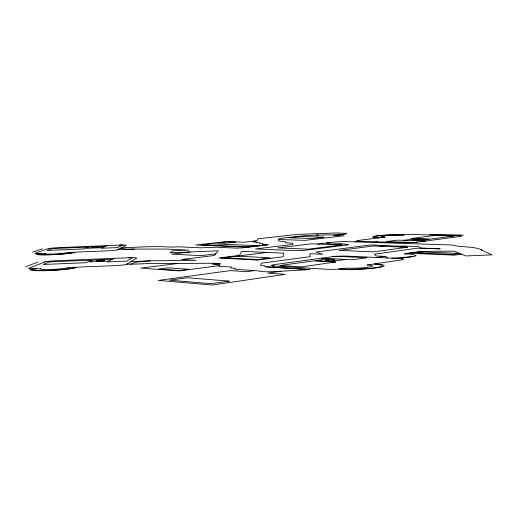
<?xml version="1.0" encoding="UTF-8"?>
<svg xmlns="http://www.w3.org/2000/svg" width="518" height="518" viewBox="0 0 518 518"><rect width="100%" height="100%" fill="white"/><g stroke="black" fill="none" stroke-linecap="round" stroke-linejoin="round"><path stroke-width="0.78" d="M345.5 233.346L346.73 233.683L343.958 234.253A10.528 0.732 -2.2 0 1 328.263 234.842L306.539 235.437L278.988 238.558L278.58 240.98L285.573 241.757L285.489 242.858L292.774 243.123L292.799 244.444L255.452 248.931L293.538 250.576L304.409 250.369L348.465 244.774L345.584 244.677L345.234 244.075L337.587 243.829A11.83 0.926 -2.2 0 1 327.674 243.641A11.83 0.926 -2.2 0 1 329.299 242.631L330.063 242.534A11.83 0.926 -2.2 0 1 332.796 242.269L342.56 241.479L452.402 245.027C461.959 247.831 472.597 245.759 481.941 249.974L481.371 250L492.1 254.856L465.792 255.97L454.163 251.107C437.503 251.444 420.752 250.628 404.318 253.885L412.716 254.241L414.089 254.998A14.284 1.321 -1.8 0 1 412.982 256.507L412.056 256.63A14.284 1.321 -1.8 0 1 407.446 257.077L391.886 258.184M32.634 268.984A22.326 1.968 -3.5 0 0 49.139 270.377A22.326 1.968 -3.5 0 0 76.016 267.217L67.728 267.553A13.811 1.217 -3.5 0 1 51.127 269.496A13.811 1.217 -3.5 0 1 40.89 268.648L30.847 269.056A24.171 2.13 -3.5 0 0 48.705 270.571A24.171 2.13 -3.5 0 0 77.81 267.146L114.867 265.63A10.192 0.906 -3.2 0 0 126.638 264.219L136.493 258.223A9.57 0.803 -3.2 0 0 128.568 257.744M114.044 258.34L107.278 261.94L126.664 261.143L132.725 257.575L56.151 260.722A9.635 0.79 -3.5 0 0 44.619 261.998M38.397 253.703A18.713 1.386 -3.4 0 0 52.299 254.571A18.713 1.386 -3.4 0 0 74.793 252.188L67.839 252.48A11.577 0.855 -3.4 0 1 53.95 253.949A11.577 0.855 -3.4 0 1 45.331 253.412L36.901 253.762A20.26 1.496 -3.4 0 0 51.942 254.714A20.26 1.496 -3.4 0 0 76.295 252.13L107.356 250.841A8.56 0.641 -3.2 0 0 117.301 249.773L126.133 245.422A8.12 0.576 -3.1 0 0 119.49 245.118M107.161 245.629L101.23 248.258L117.586 247.578L123.012 244.969L57.997 247.682A8.171 0.57 -3.3 0 0 48.226 248.672M45.124 261.797L28.989 268.201A10.276 0.887 -3.6 0 0 36.428 268.829M25.9 266.725L37.866 262.095M48.653 248.523L35.289 253.179A8.625 0.628 -3.4 0 0 41.582 253.567M32.595 252.156L42.489 248.782M461.357 254.118L454.584 255.154L409.136 253.283L422.41 251.372M332.407 256.701A10.438 0.965 -2.1 0 1 347.041 256.106L399.287 258.527L412.904 256.514M280.911 271.257L267.722 273.148L285.211 274.339L212.315 285.036L158.411 280.419L230.387 270.603L246.516 271.697L254.629 270.571M377.039 257.498L384.855 256.378M345.59 259.408L331.041 261.454L315.352 260.638L329.888 258.631M399.851 246.963L405.652 246.173M418.065 240.734L429.163 239.271L414.996 238.876L403.872 240.32M380.121 246.257L385.936 245.493M218.926 265.689L179.118 270.901L140.754 268.117L177.24 263.571M219.703 263.513L212.82 264.4L219.548 264.821M372.908 242.456L377.7 241.848M345.759 233.372L336.558 232.964L297.714 234.363L257.783 238.804L256.883 240.812L252.771 241.589L253.211 241.848M335.23 244.664L341.109 243.933M344.328 234.207L333.255 235.496L343.861 235.781L304.947 240.358L278.826 239.51M221.296 258.106L266.731 252.454M354.908 241.874L359.706 241.278L404.293 242.683A9.207 0.732 -1.9 0 0 417.301 242.146M317.767 244.043L329.856 242.56M215.753 253.859L200.757 255.659L171.788 254.105L190.048 251.988M267.579 244.749L247.254 247.144L195.81 244.995L226.463 241.602L244.12 242.249L255.963 240.915M318.589 234.984L316.174 235.036M105.549 246.348L89.582 247.008L86.357 248.336L102.577 247.662M121.238 247.831L148.653 246.691L161.784 246.678L171.128 247.099L178.276 246.808L201.114 247.824L215.818 247.215L236.732 248.122L241.997 247.902L268.466 244.787L262.386 244.554L262.794 243.415L259.298 243.285L259.524 242.735L256.08 242.605L256.313 242.081L253.224 241.848M117.301 249.773L134.162 249.074M112.212 259.311L93.382 260.088L89.64 261.901L108.825 261.117M130.866 261.648L150.447 260.852M126.638 264.219L130.963 264.044M213.403 263.267L220.448 263.558L218.544 266.226L231.436 267.055L230.892 267.994L235.308 268.285L234.784 269.25L258.586 270.901A15.313 1.573 -2.4 0 0 275.926 271.536L310.185 269.593L264.938 266.802L265.177 265.87L260.664 265.598L261.402 263.176L310.327 256.637L309.732 253.716L322.61 254.306L316.064 252.039L370.584 244.956L389.678 245.642A12.659 1.036 -1.9 0 0 401.379 246.056L418.615 246.626L420.681 247.967L440.183 248.854L417.223 248.2L374.41 254.183L376.062 255.976L385.793 256.416L387.386 257.977M212.218 263.261L213.338 263.267M212.153 263.261L148.912 263.552L130.122 264.322L135.884 262.438A13.384 1.185 -3.1 0 1 149.993 260.871L151.275 260.819A13.384 1.185 -3.1 0 1 157.071 260.755L196.18 260.347L181.598 259.486L214.368 255.504L218.305 250.822L170.059 252.816L172.701 250.809L188.623 250.142L166.213 249.067L133.715 249.087A11.273 0.842 -3.1 0 1 125.447 249.022L120.208 248.342M429.377 234.33L463.357 235.127M459.356 235.658L413.481 234.557A8.456 0.615 -1.9 0 0 401.677 235.049M426.107 240.974L397.675 240.138L386.286 241.602L414.756 242.489L459.777 236.486A8.864 0.66 -1.7 0 0 457.77 235.619M321.374 258.204L352.719 259.764L366.861 257.75L335.522 256.274L274.799 264.562A10.982 1.075 -2.4 0 0 274.54 266.097M237.225 256.125L270.312 257.841L257.168 259.55L224.164 257.75M272.837 265.993L326.741 269.243A11.61 1.191 -2.1 0 0 343.272 268.583M266.628 266.848L305.549 269.243M403.658 234.803A18.253 1.34 -2 0 0 378.172 235.878A18.253 1.34 -2 0 0 380.497 237.671L385.003 237.114A11.286 0.829 -2 0 1 383.521 236.007A11.286 0.829 -2 0 1 399.326 235.34L404.59 234.686A19.755 1.45 -2 0 0 377.02 235.852A19.755 1.45 -2 0 0 379.519 237.794L358.89 240.352A8.78 0.673 -2.1 0 0 359.706 241.278M340.3 269.03A24.961 2.538 -2 0 0 375.841 267.631A24.961 2.538 -2 0 0 373.258 264.102L367.139 265.015A15.436 1.573 -2 0 1 368.654 267.197A15.436 1.573 -2 0 1 346.749 268.065L338.889 269.237A27.027 2.752 -2 0 0 377.402 267.728A27.027 2.752 -2 0 0 374.572 263.902L400.926 259.965A11.04 1.055 -1.8 0 0 399.287 258.527M283.54 253.172L283.229 256.727L257.401 260.094L218.7 257.964L239.368 255.4L241.705 251.288L283.54 253.172M420.758 239.627L416.848 240.067L412.768 239.866L420.758 239.627M99.307 247.144L92.042 247.578L99.307 247.144M91.291 260.172L86.001 262.717L43.188 264.465L49.566 261.888L91.291 260.172M87.814 247.086L83.268 248.938L47.106 250.447L52.428 248.562L87.814 247.086M459.615 253.438L453.244 254.409L417.294 252.952L423.705 252.02L459.615 253.438M229.144 281.106L211.253 283.709L169.47 280.186L187.153 277.752L229.144 281.106M335.632 262.017L301.664 266.841L279.791 265.54L313.707 260.865L335.632 262.017M407.433 247.235L373.802 251.852L339.206 250.427L372.908 246.005L407.433 247.235M454.092 235.981L430.387 239.109L410.8 238.565L434.589 235.509L454.092 235.981M189.018 269.295L179.5 270.538L158.469 269.023L167.923 267.819L189.018 269.295M341.938 244.904L308.242 249.164L277.739 247.908L311.37 243.816L341.938 244.904M323.731 237.173L312.438 238.494L289.206 237.788L300.485 236.506L323.731 237.173M257.433 245.629L247.436 246.808L202.124 244.93L212.03 243.829L257.433 245.629M235.373 242.133L225.751 243.207L217.295 242.884L226.903 241.822L235.373 242.133M98.148 261.053A4.306 0.363 -3.3 0 0 104.882 260.405A4.306 0.363 -3.3 0 0 98.77 260.392A4.306 0.363 -3.3 0 0 98.148 261.053M327.531 260.541A4.759 0.453 -2.1 0 0 334.887 259.919A4.759 0.453 -2.1 0 0 327.991 259.745A4.759 0.453 -2.1 0 0 327.531 260.541"/></g></svg>
